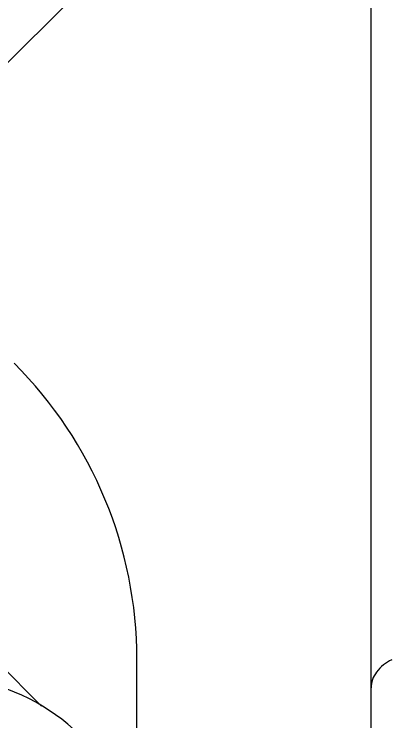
# Model space of a CAD drawing. Extents: x 1725261 to 1937680, y 860327 to 1571294.
# Drawn here: x 1848460.2 to 1848681.4, y 1236073.4 to 1236488.2 of the extents above; entities that cross this region are included whole.
import ezdxf

# ---------------------------------------------------------------- set-up
doc = ezdxf.new("R2010")
doc.units = 0
doc.header["$LTSCALE"] = 1000
doc.header["$MEASUREMENT"] = 0

msp = doc.modelspace()

# ---------------------------------------------------------------- linework, layer by layer
for p, q in [((1848669.17, 1235977.54), (1848669.17, 1238719.61)), ((1848494.47, 1236497.96), (1848451.1, 1236454.59)), ((1848476.2, 1236082.55), (1848130.18, 1236428.57)), ((1848532.08, 1236007.49), (1848532.07, 1236110.13))]:
    msp.add_line(p, q)
for centre, radius, start, end in [((1848286.74, 1236110.09), 245.33, 0.0086, 45), ((1848413.51, 1235977.54), 122.66, 0, 135)]:
    msp.add_arc(centre, radius, start, end)
msp.add_open_spline([(1848681.35, 1236109.84), (1848677.91, 1236108.14), (1848671.91, 1236103.76), (1848669.17, 1236096.57), (1848669.17, 1236093.27)], degree=3, knots=[0, 0, 0, 0, 0.538137, 1, 1, 1, 1])

doc.saveas('drawing.dxf')
